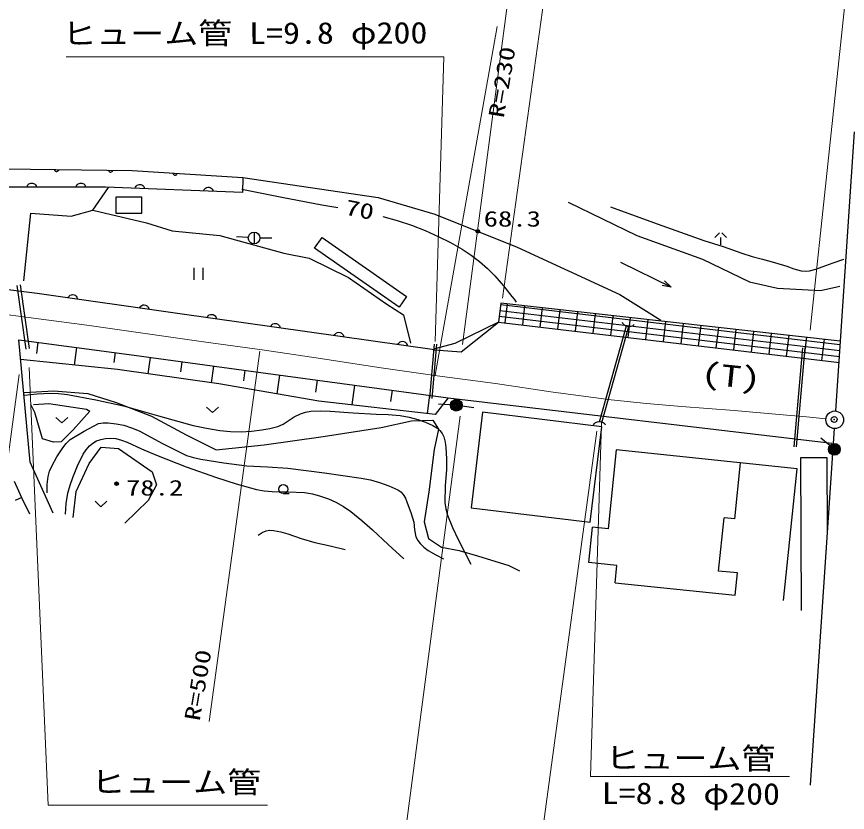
# Model space of a CAD drawing. Units: millimetres, scale not verified. Extents: x 40000 to 680000, y 20000 to 380000.
# Drawn here: x 492129 to 562454, y 242966 to 310369 of the extents above; entities that cross this region are included whole.
import ezdxf
from ezdxf.enums import TextEntityAlignment as Align

# ---------------------------------------------------------------- set-up
doc = ezdxf.new("R2010")
doc.units = ezdxf.units.MM
doc.header["$LTSCALE"] = 1000
doc.header["$PDMODE"] = 32
doc.header["$PDSIZE"] = 500
doc.linetypes.add('CHAIN', pattern=[18.5, 12, -1.5, 3.5, -1.5])
for name, color, linetype, lineweight in [('M-BGD', 7, 'Continuous', 25), ('M-BGD-EXST', 7, 'Continuous', 25), ('M-BMK', 2, 'CHAIN', 13), ('M-BMK-OTRS', 5, 'Continuous', 25), ('M-BMK-SRVR', 3, 'Continuous', 25), ('M-STR-HTXT', 7, 'Continuous', 13), ('M-TTL-BAND', 7, 'Continuous', 25)]:
    doc.layers.add(name, color=color, linetype=linetype, lineweight=lineweight)
doc.layers.add('M-OTRS', color=6, linetype='Continuous')
doc.styles.add('ＭＳ ゴシック', font='')
doc.styles.get('ＭＳ ゴシック').set_extended_font_data('MS Gothic')

# ---------------------------------------------------------------- blocks, each defined once
blk = doc.blocks.new('BUHIN1')
at = {"color": 3, "linetype": 'Continuous', "lineweight": 25}
blk.add_circle((0, 0), 746, dxfattribs=at)
blk = doc.blocks.new('BUHIN124')
at = {"color": 7, "linetype": 'Continuous', "lineweight": 25}
blk.add_line((0, -382), (498, -382), dxfattribs=at)
blk.add_circle((0, 0), 382, dxfattribs=at)
blk = doc.blocks.new('BUHIN127')
at = {"color": 7, "linetype": 'Continuous', "lineweight": 25}
for p, q in [((-385, 500), (-385, -500)), ((382, -500), (382, 500))]:
    blk.add_line(p, q, dxfattribs=at)
blk = doc.blocks.new('BUHIN130')
at = {"color": 7, "linetype": 'Continuous', "lineweight": 25}
blk.add_lwpolyline([(-500, 238), (0, -235), (500, 238)], dxfattribs=at)
blk = doc.blocks.new('BUHIN131')
at = {"color": 7, "linetype": 'Continuous', "lineweight": 25}
for p, q in [((-98, 500), (-500, 98)), ((0, 98), (0, -500)), ((98, 500), (500, 98))]:
    blk.add_line(p, q, dxfattribs=at)

msp = doc.modelspace()

# ---------------------------------------------------------------- hatches: boundary and pattern name
at = {"layer": 'M-BGD'}
h = msp.add_hatch(dxfattribs=at)
h.set_pattern_fill('USER', color=256, style=0, pattern_type=2)
h.set_pattern_definition([(173.2533, (561780, 281078), (-58.74, -496.538), []), (263.253, (561780, 281078), (2979.23, -352.44), []), (263.253, (560350, 281751), (2979.23, -352.44), [])])
h.paths.add_polyline_path([(561780, 281078), (532914, 284493), (533127, 286094), (561834, 282892)])

# ---------------------------------------------------------------- linework, layer by layer
for p, q in [((491163, 297476), (501897, 297348)), ((501897, 297348), (511291, 296749)), ((511291, 296749), (511248, 295466)), ((511291, 296749), (522746, 295038)), ((499660, 295936), (491322, 295936)), ((511248, 295466), (499660, 295936)), ((502739, 295081), (500515, 295081)), ((500515, 295081), (500515, 293713)), ((502739, 293713), (502739, 295081)), ((522746, 295038), (527535, 293627)), ((538808, 294641), (544630, 291821)), ((500515, 293713), (502739, 293713)), ((527535, 293627), (534506, 290848)), ((512232, 292115), (512232, 291120)), ((511733, 291649), (510735, 291711)), ((512732, 291617), (513732, 291617)), ((517358, 290762), (517981, 291652)), ((517981, 291652), (525122, 286648)), ((544630, 291821), (550179, 289819)), ((524499, 285759), (517358, 290762)), ((534506, 290848), (543186, 286828)), ((550179, 289819), (554181, 287909)), ((547541, 287454), (543265, 289546)), ((493857, 286914), (478518, 288811)), ((493232, 282254), (492463, 287639)), ((554181, 287909), (556547, 287363)), ((492935, 282212), (492166, 287597)), ((556547, 287363), (560185, 287181)), ((560185, 287181), (561823, 287545)), ((505952, 285186), (493857, 286914)), ((525122, 286648), (524499, 285759)), ((543186, 286828), (545453, 285417)), ((533127, 286094), (532914, 284493)), ((561834, 282892), (533127, 286094)), ((527497, 282152), (505952, 285186)), ((545453, 285417), (546650, 284647)), ((532914, 284493), (529232, 282679)), ((529766, 281985), (532914, 284493)), ((532914, 284493), (561780, 281078)), ((541462, 276040), (543756, 284164)), ((541654, 275986), (543949, 284109)), ((493277, 272633), (492303, 283002)), ((492303, 283002), (502089, 281688)), ((493934, 282783), (493806, 281831)), ((497196, 282345), (496996, 280854)), ((527102, 278049), (527505, 282630)), ((527301, 278032), (527704, 282612)), ((529232, 282679), (527418, 282198)), ((527497, 282152), (529766, 281985)), ((557954, 273937), (558680, 282327)), ((558153, 273919), (558880, 282309)), ((500677, 280471), (492461, 281327)), ((500458, 281907), (500346, 281070)), ((502089, 281688), (512799, 280227)), ((503428, 281505), (503237, 280107)), ((506105, 281140), (505989, 280292)), ((508783, 280775), (508588, 279347)), ((509245, 279254), (500677, 280471)), ((511460, 280410), (511337, 279508)), ((512799, 280227), (528670, 278085)), ((514386, 280013), (514169, 278405)), ((517716, 277793), (509245, 279254)), ((517560, 279585), (517420, 278550)), ((520734, 279156), (520507, 277475)), ((523908, 278728), (523778, 277759)), ((527550, 276673), (517716, 277793)), ((527083, 278299), (526873, 276750)), ((528670, 278085), (527550, 276673)), ((528670, 278085), (561140, 274248)), ((528852, 277486), (527854, 277552)), ((529848, 277392), (530840, 277272)), ((531580, 276863), (530596, 268776)), ((541664, 275635), (531580, 276863)), ((540680, 267549), (541664, 275635)), ((560969, 274035), (560201, 274675)), ((542892, 273661), (542195, 266995)), ((558205, 272060), (542892, 273661)), ((558526, 273021), (560721, 273030)), ((558579, 260055), (558526, 273021)), ((560721, 273030), (560747, 266681)), ((495224, 268300), (493277, 272633)), ((552922, 267827), (553417, 272561)), ((557041, 260924), (558205, 272060)), ((491913, 271023), (492540, 269636)), ((492562, 269636), (491998, 269372)), ((492540, 269636), (493211, 268249)), ((530596, 268776), (540680, 267549)), ((551540, 263411), (552011, 267922)), ((552922, 267827), (552011, 267922)), ((540558, 264141), (540871, 267133)), ((542195, 266995), (540871, 267133)), ((542949, 263891), (540558, 264141)), ((542795, 262413), (542949, 263891)), ((553151, 263243), (551540, 263411)), ((552953, 261352), (553151, 263243)), ((542795, 262413), (552953, 261352))]:
    msp.add_line(p, q, dxfattribs=at)
for points in [[(495309, 297426), (495323, 297380), (495347, 297341), (495385, 297296), (495429, 297272), (495476, 297256), (495538, 297255), (495585, 297270), (495629, 297293), (495669, 297337), (495692, 297376), (495709, 297421)], [(499884, 297372), (499899, 297325), (499922, 297286), (499961, 297242), (500004, 297217), (500051, 297202), (500113, 297201), (500160, 297215), (500205, 297239), (500244, 297282), (500268, 297321), (500284, 297367)], [(505345, 297128), (505357, 297081), (505378, 297040), (505414, 296994), (505457, 296967), (505503, 296949), (505565, 296945), (505613, 296957), (505658, 296979), (505700, 297020), (505725, 297057), (505744, 297102)], [(493006, 295936), (493038, 296028), (493086, 296106), (493162, 296194), (493250, 296242), (493344, 296270), (493468, 296270), (493562, 296242), (493650, 296194), (493728, 296106), (493776, 296028), (493806, 295936)], [(497175, 295936), (497207, 296028), (497255, 296106), (497331, 296194), (497419, 296242), (497513, 296270), (497637, 296270), (497731, 296242), (497819, 296194), (497897, 296106), (497945, 296028), (497975, 295936)], [(502158, 295835), (502193, 295926), (502244, 296002), (502324, 296086), (502414, 296131), (502509, 296155), (502633, 296150), (502725, 296118), (502811, 296067), (502886, 295976), (502931, 295896), (502957, 295802)], [(492733, 287983), (493331, 293713), (496752, 293456), (498591, 293969), (499917, 295894)], [(507952, 295600), (507987, 295690), (508039, 295766), (508118, 295851), (508208, 295896), (508303, 295920), (508427, 295915), (508520, 295883), (508606, 295831), (508680, 295740), (508725, 295660), (508751, 295567)], [(511200, 295765), (514579, 295072), (517975, 294437), (518643, 294322), (519320, 294207)], [(498591, 293969), (503124, 292900), (505305, 292216), (509324, 291831), (514755, 290335), (516888, 289907), (520223, 288282), (523473, 286016), (524884, 285118), (525483, 282723)], [(542411, 294257), (546348, 292806), (550309, 291411), (551932, 290906), (553531, 290345), (554398, 290048), (555277, 289811), (556298, 289551), (557321, 289229), (557928, 289007), (558543, 288845), (558890, 288815), (559246, 288845), (559784, 288983), (560330, 289186), (561242, 289527), (562154, 289829)], [(523139, 293427), (524352, 293089), (525559, 292690), (526699, 292250), (527825, 291751), (528855, 291233), (529854, 290663), (530606, 290172), (531322, 289632), (531988, 289046), (532615, 288415), (533356, 287565), (534055, 286672), (534235, 286433), (534420, 286187)], [(546962, 287977), (547541, 287454), (546773, 287592)], [(496485, 286539), (496530, 286625), (496588, 286696), (496676, 286772), (496770, 286807), (496867, 286822), (496990, 286804), (497079, 286763), (497159, 286703), (497224, 286605), (497261, 286521), (497277, 286426)], [(502533, 285675), (502577, 285761), (502636, 285832), (502724, 285908), (502818, 285943), (502915, 285958), (503037, 285940), (503126, 285899), (503207, 285839), (503271, 285741), (503308, 285657), (503325, 285562)], [(508249, 284863), (508294, 284950), (508352, 285020), (508440, 285097), (508534, 285132), (508631, 285147), (508754, 285129), (508843, 285088), (508923, 285029), (508988, 284931), (509025, 284847), (509042, 284751)], [(513636, 284104), (513680, 284191), (513739, 284262), (513826, 284338), (513920, 284373), (514017, 284388), (514140, 284371), (514229, 284330), (514309, 284270), (514374, 284172), (514411, 284088), (514428, 283993)], [(544404, 284294), (544342, 284231), (544282, 284181), (544206, 284141), (544122, 284107), (544028, 284093), (543921, 284092), (543801, 284113), (543706, 284150), (543615, 284197), (543551, 284254), (543495, 284322), (543453, 284385), (543419, 284467)], [(519022, 283346), (519067, 283432), (519125, 283503), (519212, 283579), (519306, 283615), (519403, 283629), (519526, 283612), (519615, 283571), (519696, 283511), (519761, 283413), (519797, 283329), (519814, 283234)], [(524408, 282587), (524453, 282674), (524511, 282744), (524599, 282821), (524693, 282856), (524790, 282871), (524912, 282853), (525002, 282813), (525082, 282753), (525147, 282655), (525184, 282571), (525200, 282476)], [(492809, 278536), (495253, 278685), (498145, 278446), (500559, 277671), (503540, 276538), (506491, 274958), (509025, 273677), (513079, 274094), (518087, 274809), (522976, 275555), (525569, 276121), (527358, 276181), (527835, 275435), (527477, 273707), (527030, 270129), (526636, 267567), (527009, 266151), (528089, 265443), (529580, 265145), (531145, 264698), (533790, 263878), (534685, 263431)], [(492788, 278303), (493857, 278417), (494933, 278472), (495677, 278442), (496429, 278351), (498821, 277906), (501188, 277405), (504129, 276541), (507088, 275736), (508204, 275499), (509331, 275322), (510227, 275236), (511136, 275209), (512011, 275253), (512893, 275358), (513574, 275473), (514235, 275646), (514692, 275861), (515126, 276132), (515631, 276462), (516167, 276738), (516580, 276865), (517023, 276936), (517848, 276978), (518677, 276961), (520617, 276803), (522556, 276705), (523582, 276673), (524604, 276580), (525356, 276447), (526100, 276254), (526741, 276030), (527369, 275745), (527688, 275550), (527960, 275313), (528143, 275065), (528280, 274773), (528402, 274334), (528469, 273859), (528523, 272924), (528515, 272020), (528415, 270619), (528375, 269208), (528464, 268682), (528616, 268155), (529039, 267105), (529519, 266074), (530035, 265038), (530566, 264003)], [(493548, 277516), (494852, 277590), (498057, 277106), (498318, 276957), (496902, 275355), (495896, 274349), (495262, 274311), (494331, 274610), (493660, 276845), (493325, 277516)], [(494709, 270033), (494728, 270730), (494807, 271420), (494925, 271865), (495101, 272295), (495545, 273088), (496044, 273856), (496333, 274225), (496668, 274556), (497849, 275257), (499058, 275905), (499458, 275967), (499882, 275969), (500553, 275889), (501206, 275750), (501865, 275548), (502501, 275290), (504492, 274215), (506517, 273191), (507105, 273012), (507712, 272891), (509671, 272576), (511627, 272323), (513355, 272248), (515088, 272112), (518194, 271731), (521308, 271289), (522080, 271127), (522838, 270906), (523626, 270629), (524404, 270289), (524657, 270118), (524864, 269905), (525055, 269576), (525203, 269198), (525511, 268368), (525753, 267541), (525814, 266909), (525933, 266304), (526081, 266005), (526283, 265733), (526598, 265426), (526981, 265143), (527603, 264775), (528272, 264430)], [(540962, 275792), (541012, 275865), (541062, 275925), (541129, 275977), (541207, 276025), (541297, 276055), (541402, 276075), (541524, 276075), (541624, 276055), (541722, 276025), (541794, 275980), (541862, 275922), (541914, 275867), (541962, 275792)], [(496257, 268219), (496332, 269119), (496467, 270005), (496649, 270675), (496889, 271330), (497295, 272332), (497760, 273316), (498006, 273685), (498306, 274023), (498583, 274252), (498895, 274431), (499255, 274563), (499646, 274640), (500078, 274663), (500515, 274623), (501004, 274506), (501481, 274329), (502713, 273748), (503977, 273218), (506493, 272249), (509037, 271334), (510720, 270791), (512436, 270301), (513094, 270189), (513768, 270136), (515129, 270126), (516502, 270055), (517185, 269938), (517867, 269759), (518520, 269525), (519158, 269233), (519799, 268867), (520417, 268444), (521346, 267697), (522245, 266897), (523584, 265667), (524910, 264430)], [(496902, 267940), (497163, 270138), (498280, 272523), (499287, 273902), (500740, 273790), (503609, 271815), (503981, 270697), (503273, 269393), (501299, 267455)], [(512584, 266458), (512908, 266671), (513250, 266824), (513550, 266868), (513863, 266853), (514482, 266740), (515079, 266570), (516215, 266171), (517377, 265828), (518658, 265533), (519948, 265231)]]:
    msp.add_lwpolyline(points, dxfattribs=at)
for centre, radius in [((512232, 291617), 498), ((529351, 277452), 498), ((529351, 277452), 440), ((529351, 277452), 382), ((529351, 277452), 322), ((529351, 277452), 265), ((529351, 277452), 195), ((529351, 277452), 135), ((529351, 277452), 77.5), ((529351, 277452), 15), ((561354, 273715), 498), ((561354, 273715), 440), ((561354, 273715), 382), ((561354, 273715), 322), ((561354, 273715), 265), ((561354, 273715), 195), ((561354, 273715), 135), ((561354, 273715), 77.5), ((561354, 273715), 15)]:
    msp.add_circle(centre, radius, dxfattribs=at)
at = {"layer": 'M-BGD-EXST'}
for centre, radius in [((531166, 292184), 150), ((531166, 292184), 131), ((531166, 292184), 112), ((531166, 292184), 93.8), ((531166, 292184), 75), ((531166, 292184), 56.3), ((531166, 292184), 37.5), ((531166, 292184), 18.8), ((500591, 270809), 150), ((500591, 270809), 131), ((500591, 270809), 112), ((500591, 270809), 93.8), ((500591, 270809), 75), ((500591, 270809), 56.3), ((500591, 270808), 37.5), ((500591, 270809), 18.8)]:
    msp.add_circle(centre, radius, dxfattribs=at)
at = {"layer": 'M-BMK'}
msp.add_lwpolyline([(489159, 285429), (493129, 284876), (498074, 284230), (503020, 283527), (507955, 282820), (512906, 282134), (517840, 281409), (522779, 280645), (527717, 279944), (532670, 279285), (537562, 278564), (542463, 277903), (545436, 277592), (548412, 277340), (552863, 277009), (557320, 276616), (558980, 276456), (560640, 276292)], dxfattribs=at)
at = {"layer": 'M-BMK-OTRS'}
for p, q in [((563022, 300601), (561437, 276966)), ((561336, 275469), (559311, 245275))]:
    msp.add_line(p, q, dxfattribs=at)
at = {"layer": 'M-OTRS'}
msp.add_point((561340, 276247), dxfattribs=at)
at = {"layer": 'M-STR-HTXT'}
for p, q in [((533262, 286532), (540745, 340548)), ((536589, 333641), (529864, 282586)), ((559296, 283803), (563495, 323378)), ((532804, 309540), (527556, 280009)), ((528303, 306953), (496333, 306969)), ((527573, 282841), (528307, 306952)), ((512706, 282025), (508430, 250669)), ((494812, 243587), (493198, 280650)), ((492356, 280043), (485715, 231110)), ((523709, 231207), (529667, 276527)), ((540698, 246012), (541627, 275951)), ((541239, 275259), (535377, 231917)), ((540698, 246012), (557559, 246001)), ((494812, 243587), (513379, 243589))]:
    msp.add_line(p, q, dxfattribs=at)

# ---------------------------------------------------------------- block references
at = {"layer": 'M-BGD'}
for name, p in [('BUHIN131', (551725, 291548)), ('BUHIN127', (507528, 288581)), ('BUHIN130', (508710, 277063)), ('BUHIN130', (495955, 276186)), ('BUHIN124', (514698, 270345)), ('BUHIN130', (499265, 269079))]:
    msp.add_blockref(name, p, dxfattribs=at)
at = {"layer": 'M-BMK-SRVR'}
msp.add_blockref('BUHIN1', (561386, 276218), dxfattribs=at)

# ---------------------------------------------------------------- texts
at = {"layer": 'M-BGD', "style": 'ＭＳ ゴシック', "width": 1.35}
msp.add_text('70', height=1320, rotation=348.7, dxfattribs=at).set_placement((519779, 293227), align=Align.BOTTOM_LEFT)
at = {"layer": 'M-BGD-EXST', "style": 'ＭＳ ゴシック', "width": 1.35}
for s, p in [('68.3', (531666, 292185)), ('78.2', (501390, 269409))]:
    msp.add_text(s, height=1320, dxfattribs=at).set_placement(p, align=Align.BOTTOM_LEFT)
at = {"layer": 'M-STR-HTXT', "style": 'ＭＳ ゴシック'}
for s, height, rotation, width, p in [('ヒューム管 L=9.8 φ200', 1833, 0.165, 1.15, (496006, 307456)), ('R=230', 1320, 80.4, 1.35, (533750, 301658)), ('R=500', 1320, 80.4, 1.35, (508011, 250586)), ('ヒューム管', 1833, 359.72, 1.15, (541978, 246133)), ('ヒューム管', 1833, 359.898, 1.15, (498447, 244077)), ('L=8.8 φ200', 1833, 359.72, 1.15, (541654, 243138))]:
    msp.add_text(s, height=height, rotation=rotation, dxfattribs=dict(at, width=width)).set_placement(p, align=Align.BOTTOM_LEFT)
at = {"layer": 'M-TTL-BAND', "style": 'ＭＳ ゴシック', "width": 1.35}
msp.add_text('(T)', height=1833, rotation=354.2, dxfattribs=at).set_placement((549945, 278728), align=Align.BOTTOM_LEFT)

doc.saveas('drawing.dxf')
